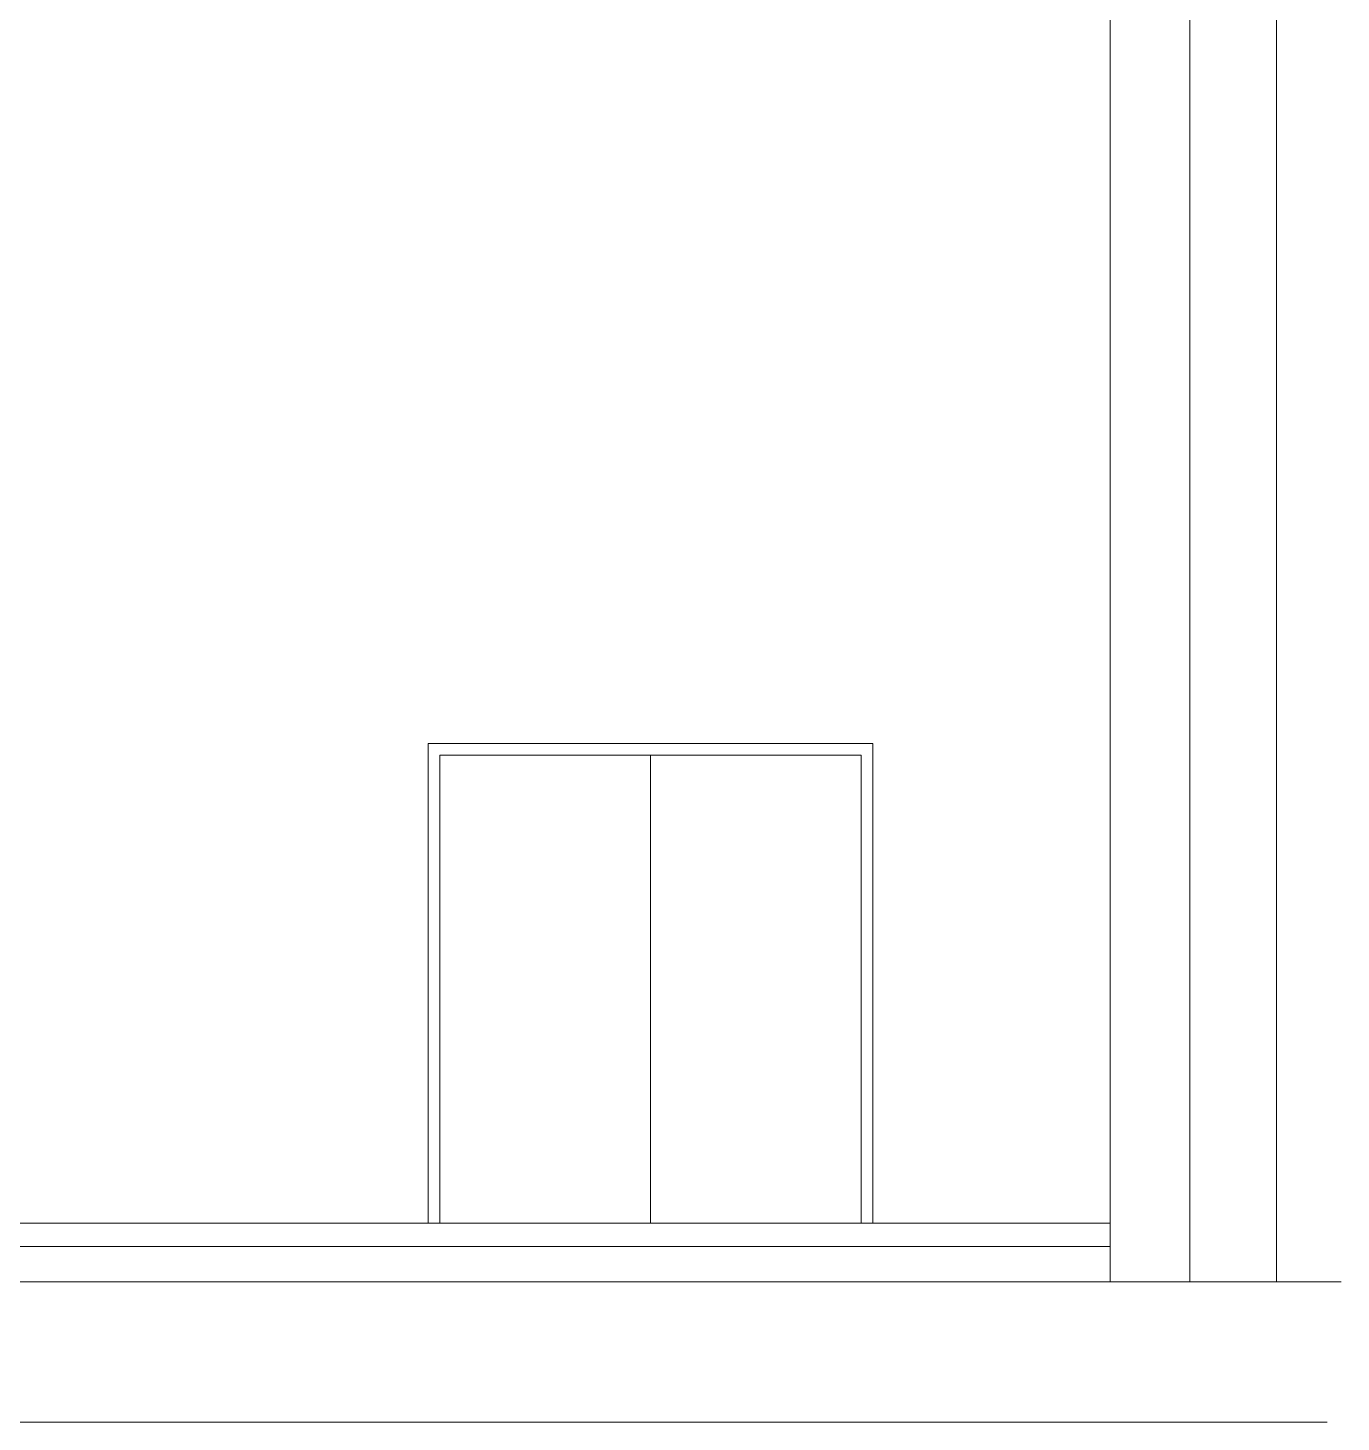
# Model space of a CAD drawing. Header units: millimetres. Extents: x 53635 to 142317, y 101101 to 147193.
# Drawn here: x 116275 to 121884, y 133843 to 139800 of the extents above; entities that cross this region are included whole.
import ezdxf

# ---------------------------------------------------------------- set-up
doc = ezdxf.new("R2010")
doc.units = ezdxf.units.MM
doc.header["$LTSCALE"] = 0.5
doc.header["$MEASUREMENT"] = 0
for name, color, linetype, lineweight in [('-beton', 6, 'Continuous', 0), ('beton', 6, 'Continuous', 0), ('betonfin', 1, 'Continuous', 0)]:
    doc.layers.add(name, color=color, linetype=linetype, lineweight=lineweight)

msp = doc.modelspace()

# ---------------------------------------------------------------- linework, layer by layer
at = {"layer": '-beton'}
for p, q in [((121608.02, 134442.63), (121608.02, 144008.49)), ((121238.02, 134442.63), (121238.02, 143662.63)), ((120898.02, 134442.63), (120898.02, 140445.63))]:
    msp.add_line(p, q, dxfattribs=at)
at = {"layer": 'beton', "color": 6}
for p, q in [((104388.02, 134592.63), (120898.02, 134592.63)), ((103629.08, 134442.63), (121883.84, 134442.63)), ((103509.44, 133842.63), (121824.02, 133842.63))]:
    msp.add_line(p, q, dxfattribs=at)
at = {"layer": 'betonfin'}
for p, q in [((117984.46, 134692.63), (117984.46, 136742.63)), ((117984.46, 136742.63), (119884.46, 136742.63)), ((119884.46, 134692.63), (119884.46, 136742.63)), ((118034.46, 136692.63), (119834.46, 136692.63)), ((118034.46, 134692.63), (118034.46, 136692.63)), ((118934.46, 134692.63), (118934.46, 136692.63)), ((119834.46, 134692.63), (119834.46, 136692.63)), ((104388.02, 134692.63), (120898.02, 134692.63))]:
    msp.add_line(p, q, dxfattribs=at)

doc.saveas('drawing.dxf')
